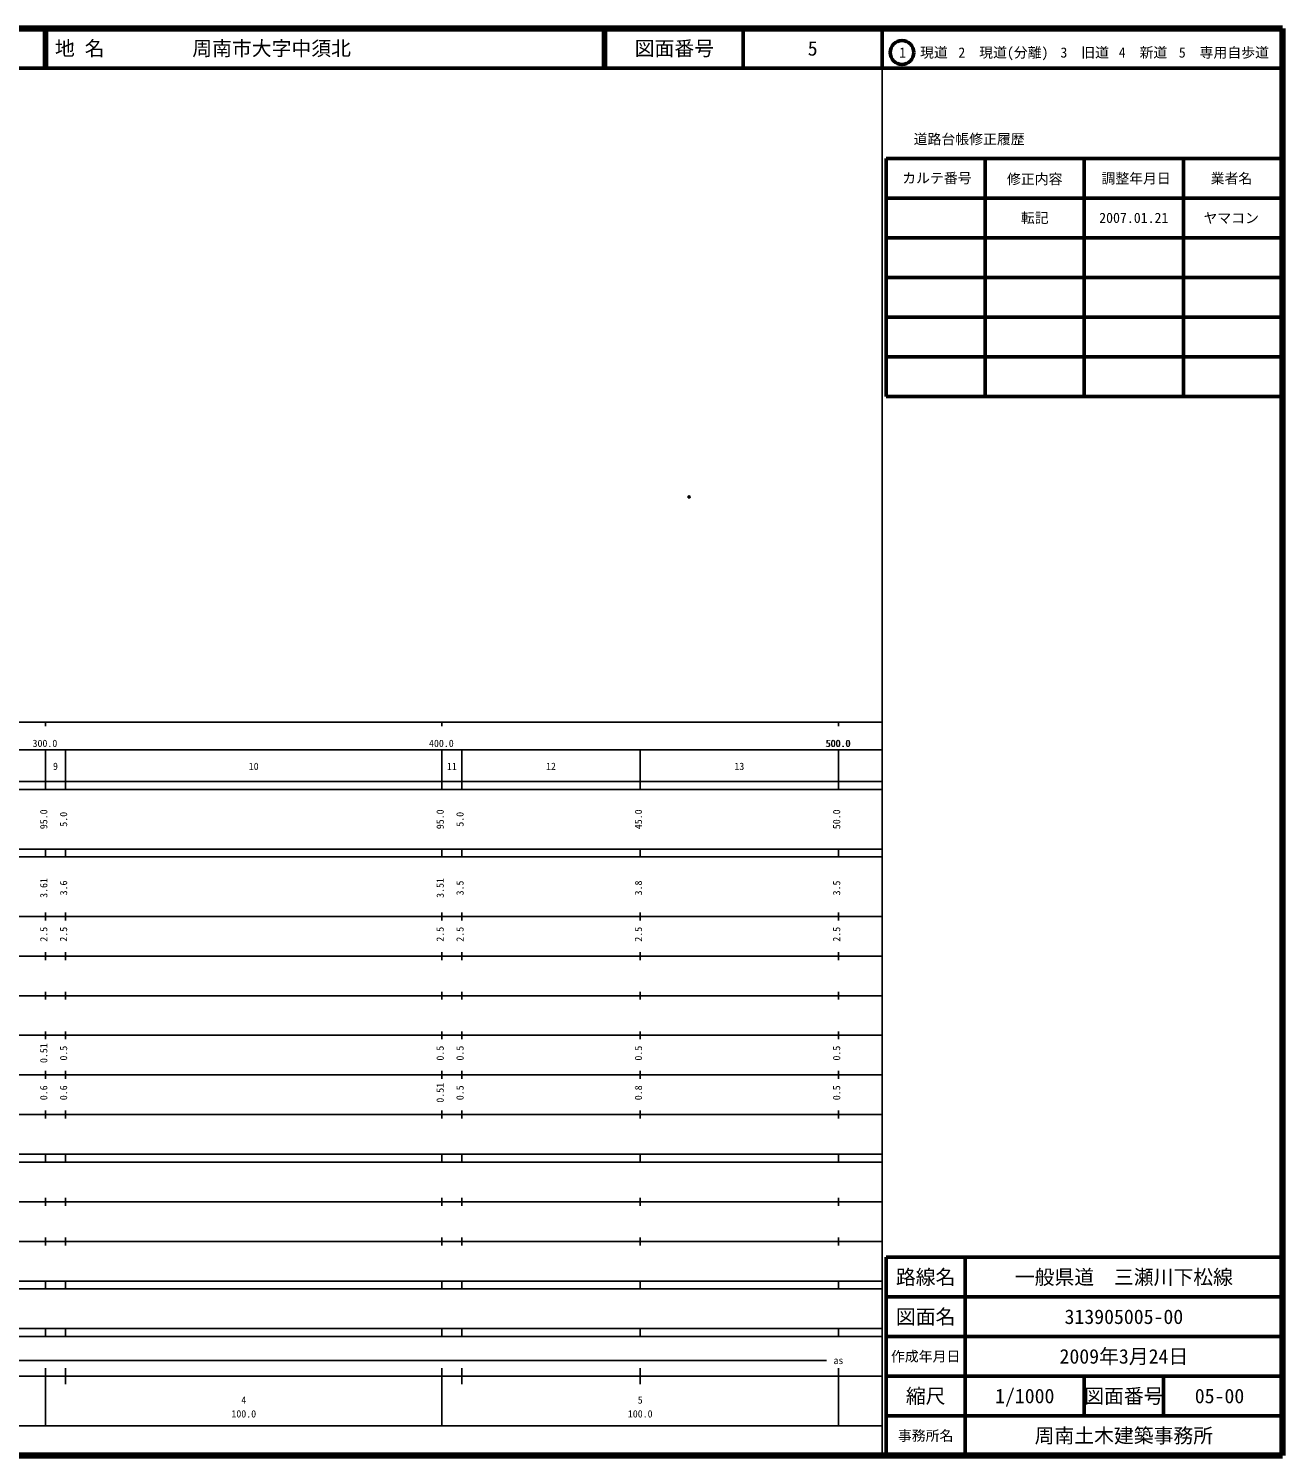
# Model space of a CAD drawing. Units: millimetres on the paper. Extents: x 40 to 680, y 20 to 380.
# Drawn here: x 363.7 to 680, y 20 to 380 of the extents above; entities that cross this region are included whole.
import ezdxf
from ezdxf.enums import TextEntityAlignment as Align

# ---------------------------------------------------------------- set-up
doc = ezdxf.new("R2010")
doc.units = ezdxf.units.MM
doc.header["$PDMODE"] = 32
doc.header["$PDSIZE"] = 0.5
doc.layers.add('M-OTRS', color=6, linetype='Continuous')
doc.layers.add('M-TTL-TXT', color=7, linetype='Continuous')
for name, color, linetype, lineweight in [('M-TTL', 2, 'Continuous', 140), ('M-TTL-BAND', 7, 'Continuous', 25), ('M-TTL-FRAM', 2, 'Continuous', 50), ('M-TTL-LINE', 7, 'Continuous', 50)]:
    doc.layers.add(name, color=color, linetype=linetype, lineweight=lineweight)
doc.styles.add('ＭＳ ゴシック', font='')
doc.styles.get('ＭＳ ゴシック').set_extended_font_data('MS Gothic')

msp = doc.modelspace()

# ---------------------------------------------------------------- linework, layer by layer
at = {"layer": 'M-OTRS'}
msp.add_point((530.314, 261.819), dxfattribs=at)
at = {"layer": 'M-TTL'}
for p, q in [((680, 380), (40, 380)), ((680, 20), (680, 380)), ((40, 20), (680, 20))]:
    msp.add_line(p, q, dxfattribs=at)
at = {"layer": 'M-TTL-BAND'}
for p, q in [((579, 20), (579, 370)), ((40, 205), (579, 205)), ((368, 205), (368, 204)), ((468, 205), (468, 204)), ((568, 205), (568, 204)), ((68, 198), (579, 198)), ((368, 188), (368, 198)), ((373, 188), (373, 198)), ((468, 188), (468, 198)), ((473, 188), (473, 198)), ((518, 188), (518, 198)), ((568, 188), (568, 198)), ((40, 190), (579, 190)), ((40, 188), (579, 188)), ((40, 173), (579, 173)), ((368, 171), (368, 173)), ((373, 171), (373, 173)), ((468, 171), (468, 173)), ((473, 171), (473, 173)), ((518, 171), (518, 173)), ((568, 171), (568, 173)), ((40, 171), (579, 171)), ((40, 156), (579, 156)), ((368, 155), (368, 157)), ((373, 155), (373, 157)), ((468, 155), (468, 157)), ((473, 155), (473, 157)), ((518, 155), (518, 157)), ((568, 155), (568, 157)), ((46, 146), (579, 146)), ((368, 145), (368, 147)), ((373, 145), (373, 147)), ((468, 145), (468, 147)), ((473, 145), (473, 147)), ((518, 145), (518, 147)), ((568, 145), (568, 147)), ((368, 135), (368, 137)), ((373, 135), (373, 137)), ((468, 135), (468, 137)), ((473, 135), (473, 137)), ((518, 135), (518, 137)), ((568, 135), (568, 137)), ((52, 136), (579, 136)), ((46, 126), (579, 126)), ((368, 125), (368, 127)), ((373, 125), (373, 127)), ((468, 125), (468, 127)), ((473, 125), (473, 127)), ((518, 125), (518, 127)), ((568, 125), (568, 127)), ((52, 116), (579, 116)), ((368, 115), (368, 117)), ((373, 115), (373, 117)), ((468, 115), (468, 117)), ((473, 115), (473, 117)), ((518, 115), (518, 117)), ((568, 115), (568, 117)), ((46, 106), (579, 106)), ((368, 105), (368, 107)), ((373, 105), (373, 107)), ((468, 105), (468, 107)), ((473, 105), (473, 107)), ((518, 105), (518, 107)), ((568, 105), (568, 107)), ((40, 96), (579, 96)), ((40, 94), (579, 94)), ((368, 94), (368, 96)), ((373, 94), (373, 96)), ((468, 94), (468, 96)), ((473, 94), (473, 96)), ((518, 94), (518, 96)), ((568, 94), (568, 96)), ((49, 84), (579, 84)), ((368, 83), (368, 85)), ((373, 83), (373, 85)), ((468, 83), (468, 85)), ((473, 83), (473, 85)), ((518, 83), (518, 85)), ((568, 83), (568, 85)), ((40, 74), (579, 74)), ((368, 73), (368, 75)), ((373, 73), (373, 75)), ((468, 73), (468, 75)), ((473, 73), (473, 75)), ((518, 73), (518, 75)), ((568, 73), (568, 75)), ((40, 64), (579, 64)), ((40, 62), (579, 62)), ((368, 62), (368, 64)), ((373, 62), (373, 64)), ((468, 62), (468, 64)), ((473, 62), (473, 64)), ((518, 62), (518, 64)), ((568, 62), (568, 64)), ((40, 52), (579, 52)), ((368, 50), (368, 52)), ((373, 50), (373, 52)), ((468, 50), (468, 52)), ((473, 50), (473, 52)), ((518, 50), (518, 52)), ((568, 50), (568, 52)), ((40, 50), (579, 50)), ((71, 44), (565, 44)), ((40, 40), (579, 40)), ((368, 27.5), (368, 42)), ((373, 38), (373, 42)), ((468, 27.5), (468, 42)), ((473, 38), (473, 42)), ((518, 38), (518, 42)), ((568, 27.5), (568, 42)), ((68, 27.5), (579, 27.5))]:
    msp.add_line(p, q, dxfattribs=at)
at = {"layer": 'M-TTL-FRAM'}
for p, q in [((580, 347.197), (580, 287.197)), ((580, 347.197), (680, 347.197)), ((580, 287.197), (680, 287.197)), ((680, 70), (580, 70)), ((580, 70), (580, 20))]:
    msp.add_line(p, q, dxfattribs=at)
at = {"layer": 'M-TTL-LINE'}
for p, q in [((367.75, 380), (367.75, 370)), ((368.25, 380), (368.25, 370)), ((508.747, 380), (508.747, 370)), ((509.247, 380), (509.247, 370)), ((543.997, 380), (543.997, 370)), ((579, 380), (579, 370)), ((40, 370), (680, 370)), ((605, 347.197), (605, 287.197)), ((630, 347.197), (630, 287.197)), ((655, 347.197), (655, 287.197)), ((580, 337.197), (680, 337.197)), ((580, 327.197), (680, 327.197)), ((580, 317.197), (680, 317.197)), ((580, 307.197), (680, 307.197)), ((580, 297.197), (680, 297.197)), ((600, 70), (600, 20)), ((680, 60), (580, 60)), ((680, 50), (580, 50)), ((680, 40), (580, 40)), ((630, 40), (630, 30)), ((650, 40), (650, 30)), ((680, 30), (580, 30))]:
    msp.add_line(p, q, dxfattribs=at)
msp.add_circle((584.031, 373.958), 3, dxfattribs=at)

# ---------------------------------------------------------------- texts
at = {"layer": 'M-TTL-BAND', "style": 'ＭＳ ゴシック'}
for s, p in [('300.0', (367.844, 198.195)), ('400.0', (467.844, 198.195)), ('500.0', (567.844, 198.195)), ('500.0', (568, 198.195)), ('9', (370.5, 192.405)), ('10', (420.5, 192.405)), ('11', (470.5, 192.405)), ('12', (495.5, 192.405)), ('13', (543, 192.405)), ('as', (568, 42.5)), ('4', (418, 32.523)), ('5', (518, 32.523)), ('100.0', (418, 29.033)), ('100.0', (518, 29.033))]:
    msp.add_text(s, height=1.833, dxfattribs=at).set_placement(p, align=Align.BOTTOM_CENTER)
for s, p in [('95.0', (369, 180.5)), ('5.0', (374, 180.5)), ('95.0', (469, 180.5)), ('5.0', (474, 180.5)), ('45.0', (519, 180.5)), ('50.0', (569, 180.5)), ('3.61', (369, 163.174)), ('3.6', (374, 163.174)), ('3.51', (469, 163.174)), ('3.5', (474, 163.174)), ('3.8', (519, 163.174)), ('3.5', (569, 163.174)), ('2.5', (369, 151.5)), ('2.5', (374, 151.5)), ('2.5', (469, 151.5)), ('2.5', (474, 151.5)), ('2.5', (519, 151.5)), ('2.5', (569, 151.5)), ('0.51', (369, 121.5)), ('0.5', (374, 121.5)), ('0.5', (469, 121.5)), ('0.5', (474, 121.5)), ('0.5', (519, 121.5)), ('0.5', (569, 121.5)), ('0.6', (369, 111.5)), ('0.6', (374, 111.5)), ('0.51', (469, 111.5)), ('0.5', (474, 111.5)), ('0.8', (519, 111.5)), ('0.5', (569, 111.5))]:
    msp.add_text(s, height=1.833, rotation=90, dxfattribs=at).set_placement(p, align=Align.BOTTOM_CENTER)
at = {"layer": 'M-TTL-TXT', "style": 'ＭＳ ゴシック'}
for s, p in [('地 名', (370.38, 375)), ('周南市大字中須北', (405.024, 375))]:
    msp.add_text(s, height=3.666, dxfattribs=at).set_placement(p, align=Align.MIDDLE_LEFT)
for s, height, p in [('図面番号', 3.666, (526.622, 375)), ('5', 3.666, (561.497, 375)), ('1\u3000現道', 2.566, (589.448, 373.958)), ('2\u3000現道(分離)', 2.566, (609.619, 373.958)), ('3\u3000旧道', 2.566, (630.121, 373.958)), ('4\u3000新道', 2.566, (644.824, 373.958)), ('5\u3000専用自歩道', 2.566, (665.228, 373.958)), ('道路台帳修正履歴', 2.566, (600.968, 352.113)), ('カルテ番号', 2.566, (592.839, 342.277)), ('修正内容', 2.566, (617.509, 342.023)), ('調整年月日', 2.566, (643.089, 342.197)), ('業者名', 2.566, (667.134, 342.197)), ('転記', 2.566, (617.5, 332.245)), ('2007.01.21', 2.566, (642.5, 332.245)), ('ヤマコン', 2.566, (667.077, 332.189)), ('路線名', 3.666, (590, 65)), ('路線名', 3.666, (590, 65)), ('一般県道\u3000三瀬川下松線', 3.666, (640, 65)), ('図面名', 3.666, (590, 55)), ('図面名', 3.666, (590, 55)), ('313905005-00', 3.666, (640, 55)), ('2009年3月24日', 3.666, (640, 45)), ('作成年月日', 2.566, (590, 45)), ('作成年月日', 2.566, (590, 45)), ('縮尺', 3.666, (590, 35)), ('縮尺', 3.666, (590, 35)), ('1/1000', 3.666, (615, 35)), ('図面番号', 3.666, (640, 35)), ('図面番号', 3.666, (640, 35)), ('05-00', 3.666, (664.125, 35)), ('事務所名', 2.566, (590, 25)), ('事務所名', 2.566, (590, 25)), ('周南土木建築事務所', 3.666, (640, 25))]:
    msp.add_text(s, height=height, dxfattribs=at).set_placement(p, align=Align.MIDDLE_CENTER)

doc.saveas('drawing.dxf')
